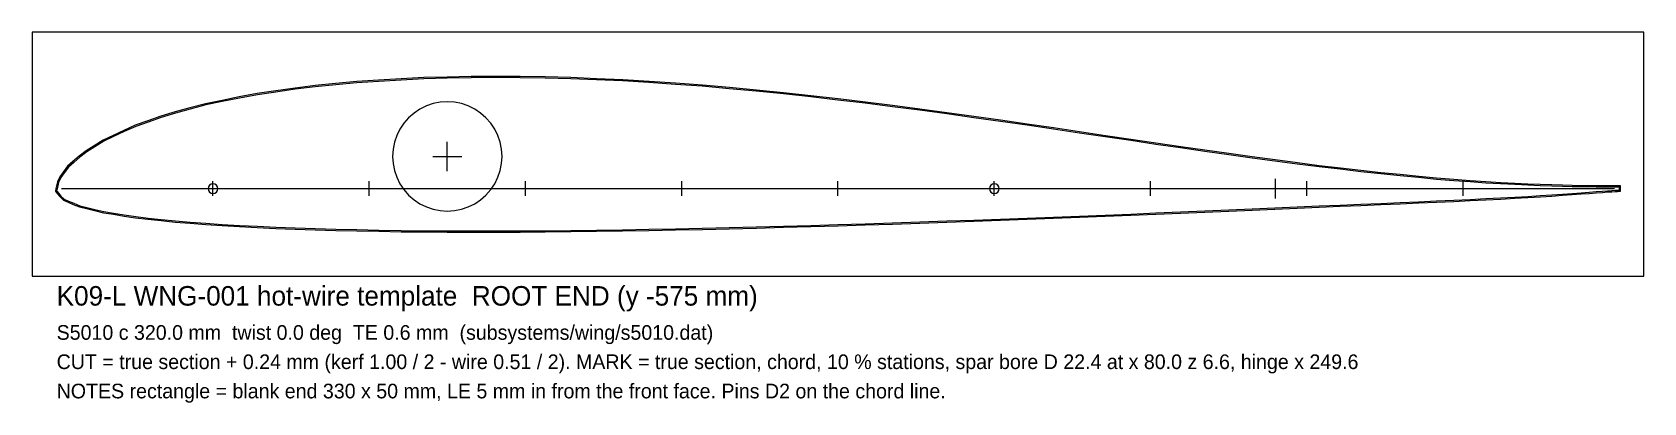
# Model space of a CAD drawing. Header units: millimetres. Extents: x -5 to 325, y -44 to 32.
import ezdxf

# ---------------------------------------------------------------- set-up
doc = ezdxf.new("R2010")
doc.units = ezdxf.units.MM
for name, color, linetype in [('CUT', 1, 'CONTINUOUS'), ('MARK', 5, 'CONTINUOUS'), ('NOTES', 7, 'CONTINUOUS')]:
    doc.layers.add(name, color=color, linetype=linetype)

msp = doc.modelspace()

# ---------------------------------------------------------------- linework, layer by layer
at = {"layer": 'CUT'}
for points in [[(320.2445, 0.5449), (319.9021, 0.5443), (319.6099, 0.5439), (319.1234, 0.5431), (318.4432, 0.5436), (317.5696, 0.5449), (316.5047, 0.5465), (315.2498, 0.5557), (313.8051, 0.575), (312.1727, 0.5968), (310.3562, 0.6264), (308.3562, 0.6816), (306.174, 0.7418), (303.816, 0.8068), (301.283, 0.9229), (298.5757, 1.0519), (295.7012, 1.1888), (292.6625, 1.38), (289.4604, 1.6118), (286.1003, 1.8549), (282.5886, 2.1367), (278.9266, 2.4887), (275.1179, 2.8547), (271.1711, 3.2396), (267.0887, 3.707), (262.8738, 4.1897), (258.5353, 4.6865), (254.0773, 5.2591), (249.5031, 5.8667), (244.8201, 6.4888), (240.0342, 7.158), (235.15, 7.8544), (230.1743, 8.5639), (225.1135, 9.3037), (219.973, 10.067), (214.7591, 10.8411), (209.4785, 11.6236), (204.1378, 12.4138), (198.7428, 13.2119), (193.3004, 13.9963), (187.8179, 14.7701), (182.301, 15.5487), (176.7564, 16.2904), (171.1923, 17.0089), (165.6139, 17.7293), (160.028, 18.3862), (154.4435, 19.0166), (148.8643, 19.6465), (143.2983, 20.1782), (137.7548, 20.6902), (132.2359, 21.1984), (126.7509, 21.5744), (121.3085, 21.9475), (115.9107, 22.2871), (110.5674, 22.5074), (105.2853, 22.7253), (100.0678, 22.8745), (94.9249, 22.9328), (89.8607, 22.9902), (84.8807, 22.939), (79.9947, 22.8337), (75.2037, 22.7305), (70.5155, 22.4771), (65.9395, 22.2149), (61.4744, 21.9273), (57.1301, 21.5016), (52.9127, 21.0884), (48.8226, 20.6), (44.8705, 20.0265), (41.0567, 19.4731), (37.3862, 18.7852), (33.8695, 18.0773), (30.5009, 17.3832), (27.2906, 16.5212), (24.2452, 15.7034), (21.3597, 14.83), (18.6467, 13.8689), (16.1029, 12.9677), (13.7319, 11.9283), (11.5455, 10.9079), (9.5306, 9.9304), (7.7012, 8.7843), (6.0596, 7.756), (4.598, 6.6583), (3.3344, 5.5405), (2.2494, 4.5808), (1.3587, 3.3742), (0.6656, 2.3867), (0.1577, 1.3599), (-0.141, 0.0373), (-0.2644, -0.5091), (-0.0933, -0.7226), (0.199, -1.087), (0.6963, -1.7071), (1.4214, -2.3928), (2.336, -2.7774), (3.4035, -3.2264), (4.6776, -3.7373), (6.1397, -4.0972), (7.7725, -4.4992), (9.6007, -4.9487), (11.6122, -5.2685), (13.7943, -5.6153), (16.1603, -5.9914), (18.702, -6.2717), (21.4099, -6.5618), (24.2899, -6.8704), (27.3357, -7.1045), (30.5395, -7.3385), (33.9028, -7.5841), (37.4203, -7.7724), (41.0846, -7.9553), (44.8951, -8.1455), (48.8462, -8.2885), (52.9311, -8.4225), (57.1473, -8.5608), (61.4892, -8.656), (65.9498, -8.7389), (70.5257, -8.8238), (75.2111, -8.8676), (79.9986, -8.896), (84.884, -8.9249), (89.8614, -8.9165), (94.9234, -8.8913), (100.0649, -8.8657), (105.2797, -8.8103), (110.5606, -8.739), (115.9019, -8.6668), (121.2972, -8.5707), (126.7391, -8.4596), (132.2217, -8.3477), (137.7383, -8.2182), (143.2817, -8.0757), (148.8455, -7.9326), (154.4232, -7.7755), (160.0074, -7.6057), (165.5915, -7.436), (171.1691, -7.2573), (176.7328, -7.0686), (182.2761, -6.8806), (187.7925, -6.6867), (193.2749, -6.4843), (198.7166, -6.2833), (204.1114, -6.0792), (209.4524, -5.868), (214.7329, -5.6592), (219.947, -5.4504), (225.088, -5.2376), (230.1495, -5.0282), (235.1258, -4.8204), (240.0106, -4.6089), (244.7977, -4.4016), (249.4817, -4.1978), (254.0563, -3.9915), (258.516, -3.8022), (262.8561, -3.6266), (267.0712, -3.4493), (271.1556, -3.2775), (275.105, -3.1113), (278.9141, -2.9412), (282.5781, -2.7771), (286.0931, -2.6197), (289.4546, -2.457), (292.658, -2.3001), (295.7005, -2.1511), (298.5779, -1.9904), (301.2857, -1.8339), (303.8223, -1.6872), (306.1841, -1.5289), (308.3667, -1.374), (310.3686, -1.2318), (312.1875, -1.0962), (313.8206, -0.9705), (315.2656, -0.8594), (316.5208, -0.7678), (317.5859, -0.6953), (318.4591, -0.6358), (319.1381, -0.5917), (319.6235, -0.5653), (319.9158, -0.5494), (320.2445, -0.5316)], [(33, 0), (32.9239, 0.3827), (32.7071, 0.7071), (32.3827, 0.9239), (32, 1), (31.6173, 0.9239), (31.2929, 0.7071), (31.0761, 0.3827), (31, 0), (31.0761, -0.3827), (31.2929, -0.7071), (31.6173, -0.9239), (32, -1), (32.3827, -0.9239), (32.7071, -0.7071), (32.9239, -0.3827)], [(193, 0), (192.9239, 0.3827), (192.7071, 0.7071), (192.3827, 0.9239), (192, 1), (191.6173, 0.9239), (191.2929, 0.7071), (191.0761, 0.3827), (191, 0), (191.0761, -0.3827), (191.2929, -0.7071), (191.6173, -0.9239), (192, -1), (192.3827, -0.9239), (192.7071, -0.7071), (192.9239, -0.3827)]]:
    msp.add_lwpolyline(points, close=True, dxfattribs=at)
at = {"layer": 'MARK'}
for points in [[(320, 0.3), (319.9025, 0.2998), (319.6102, 0.2994), (319.1235, 0.2986), (318.4429, 0.2991), (317.5692, 0.3004), (316.5036, 0.302), (315.2473, 0.3112), (313.8019, 0.3305), (312.169, 0.3524), (310.3508, 0.382), (308.3494, 0.4372), (306.1673, 0.4974), (303.807, 0.5625), (301.2716, 0.6787), (298.5641, 0.8077), (295.6877, 0.9447), (292.646, 1.1361), (289.4427, 1.3679), (286.0817, 1.6112), (282.5671, 1.8931), (278.9032, 2.2453), (275.0944, 2.6114), (271.1453, 2.9964), (267.0609, 3.4641), (262.846, 3.9468), (258.5058, 4.4437), (254.0456, 5.0167), (249.4709, 5.6244), (244.7871, 6.2465), (240, 6.9159), (235.1155, 7.6124), (230.1394, 8.3219), (225.0779, 9.0618), (219.9371, 9.8251), (214.7232, 10.5992), (209.4427, 11.3817), (204.102, 12.1719), (198.7075, 12.97), (193.2659, 13.7543), (187.7837, 14.528), (182.2677, 15.3065), (176.7246, 16.048), (171.161, 16.7665), (165.5839, 17.4867), (160, 18.1433), (154.4161, 18.7737), (148.839, 19.4033), (143.2754, 19.9348), (137.7323, 20.4467), (132.2163, 20.9546), (126.7341, 21.3305), (121.2925, 21.7035), (115.898, 22.0429), (110.5573, 22.2631), (105.2768, 22.4809), (100.0629, 22.63), (94.9221, 22.6883), (89.8606, 22.7457), (84.8845, 22.6945), (80, 22.5893), (75.2129, 22.4861), (70.5291, 22.2329), (65.9544, 21.9709), (61.4942, 21.6836), (57.154, 21.2583), (52.9391, 20.8453), (48.8547, 20.3576), (44.9056, 19.7845), (41.0968, 19.2318), (37.4329, 18.5451), (33.9183, 17.8377), (30.5573, 17.1451), (27.354, 16.285), (24.3123, 15.4683), (21.4359, 14.5976), (18.7284, 13.6385), (16.193, 12.7402), (13.8327, 11.7055), (11.6506, 10.6871), (9.6492, 9.7162), (7.831, 8.5771), (6.1981, 7.5543), (4.7527, 6.4687), (3.4964, 5.3574), (2.4308, 4.4147), (1.5571, 3.2313), (0.8765, 2.2616), (0.3898, 1.2776), (0.0975, -0.0165), (0, -0.4481), (0.0975, -0.5696), (0.3898, -0.9341), (0.8765, -1.541), (1.5571, -2.1847), (2.4308, -2.5521), (3.4964, -3.0002), (4.7527, -3.504), (6.1981, -3.8598), (7.831, -4.2618), (9.6492, -4.7089), (11.6506, -5.027), (13.8327, -5.3739), (16.193, -5.749), (18.7284, -6.0287), (21.4359, -6.3187), (24.3123, -6.6269), (27.354, -6.8606), (30.5573, -7.0946), (33.9183, -7.3401), (37.4329, -7.5282), (41.0968, -7.7111), (44.9056, -7.9012), (48.8547, -8.0442), (52.9391, -8.1781), (57.154, -8.3164), (61.4942, -8.4116), (65.9544, -8.4944), (70.5291, -8.5794), (75.2129, -8.6231), (80, -8.6515), (84.8845, -8.6804), (89.8606, -8.672), (94.9221, -8.6468), (100.0629, -8.6212), (105.2768, -8.5658), (110.5573, -8.4945), (115.898, -8.4224), (121.2925, -8.3263), (126.7341, -8.2152), (132.2163, -8.1032), (137.7323, -7.9737), (143.2754, -7.8312), (148.839, -7.6882), (154.4161, -7.5311), (160, -7.3613), (165.5839, -7.1916), (171.161, -7.0129), (176.7246, -6.8242), (182.2677, -6.6363), (187.7837, -6.4424), (193.2659, -6.2399), (198.7075, -6.039), (204.102, -5.8349), (209.4427, -5.6237), (214.7232, -5.4149), (219.9371, -5.2061), (225.0779, -4.9934), (230.1394, -4.7839), (235.1155, -4.5761), (240, -4.3646), (244.7871, -4.1573), (249.4709, -3.9535), (254.0456, -3.7473), (258.5058, -3.5579), (262.846, -3.3824), (267.0609, -3.205), (271.1453, -3.0332), (275.0944, -2.867), (278.9032, -2.697), (282.5671, -2.5329), (286.0817, -2.3755), (289.4427, -2.2128), (292.646, -2.0559), (295.6877, -1.9069), (298.5641, -1.7463), (301.2716, -1.5898), (303.807, -1.4432), (306.1673, -1.285), (308.3494, -1.1301), (310.3508, -0.988), (312.169, -0.8524), (313.8019, -0.7268), (315.2473, -0.6155), (316.5036, -0.5239), (317.5692, -0.4513), (318.4429, -0.3918), (319.1235, -0.3476), (319.6102, -0.3212), (319.9025, -0.3053), (320, -0.3)], [(91.2, 6.6), (91.1042, 8.0619), (90.8184, 9.4988), (90.3475, 10.8861), (89.6995, 12.2), (88.8856, 13.4181), (87.9196, 14.5196), (86.8181, 15.4856), (85.6, 16.2995), (84.2861, 16.9475), (82.8988, 17.4184), (81.4619, 17.7042), (80, 17.8), (78.5381, 17.7042), (77.1012, 17.4184), (75.7139, 16.9475), (74.4, 16.2995), (73.1819, 15.4856), (72.0804, 14.5196), (71.1144, 13.4181), (70.3005, 12.2), (69.6525, 10.8861), (69.1816, 9.4988), (68.8958, 8.0619), (68.8, 6.6), (68.8958, 5.1381), (69.1816, 3.7012), (69.6525, 2.3139), (70.3005, 1), (71.1144, -0.2181), (72.0804, -1.3196), (73.1819, -2.2856), (74.4, -3.0995), (75.7139, -3.7475), (77.1012, -4.2184), (78.5381, -4.5042), (80, -4.6), (81.4619, -4.5042), (82.8988, -4.2184), (84.2861, -3.7475), (85.6, -3.0995), (86.8181, -2.2856), (87.9196, -1.3196), (88.8856, -0.2181), (89.6995, 1), (90.3475, 2.3139), (90.8184, 3.7012), (91.1042, 5.1381)]]:
    msp.add_lwpolyline(points, close=True, dxfattribs=at)
for points in [[(77, 6.6), (83, 6.6)], [(80, 3.6), (80, 9.6)], [(1, 0), (319, 0)], [(32, -1.5), (32, 1.5)], [(64, -1.5), (64, 1.5)], [(96, -1.5), (96, 1.5)], [(128, -1.5), (128, 1.5)], [(160, -1.5), (160, 1.5)], [(192, -1.5), (192, 1.5)], [(224, -1.5), (224, 1.5)], [(249.6, -2), (249.6, 2)], [(256, -1.5), (256, 1.5)], [(288, -1.5), (288, 1.5)]]:
    msp.add_lwpolyline(points, dxfattribs=at)
at = {"layer": 'NOTES'}
msp.add_lwpolyline([(-5, -17.9673), (325, -17.9673), (325, 32.0327), (-5, 32.0327)], close=True, dxfattribs=at)

# ---------------------------------------------------------------- texts
for s, height, p in [('K09-L WNG-001 hot-wire template  ROOT END (y -575 mm)', 4, (0, -23.9673)), ('S5010 c 320.0 mm  twist 0.0 deg  TE 0.6 mm  (subsystems/wing/s5010.dat)', 3, (0, -30.9673)), ('CUT = true section + 0.24 mm (kerf 1.00 / 2 - wire 0.51 / 2). MARK = true section, chord, 10 % stations, spar bore D 22.4 at x 80.0 z 6.6, hinge x 249.6', 3, (0, -36.9673)), ('NOTES rectangle = blank end 330 x 50 mm, LE 5 mm in from the front face. Pins D2 on the chord line.', 3, (0, -42.9673))]:
    msp.add_text(s, height=height, dxfattribs=at).set_placement(p)

doc.saveas('drawing.dxf')
